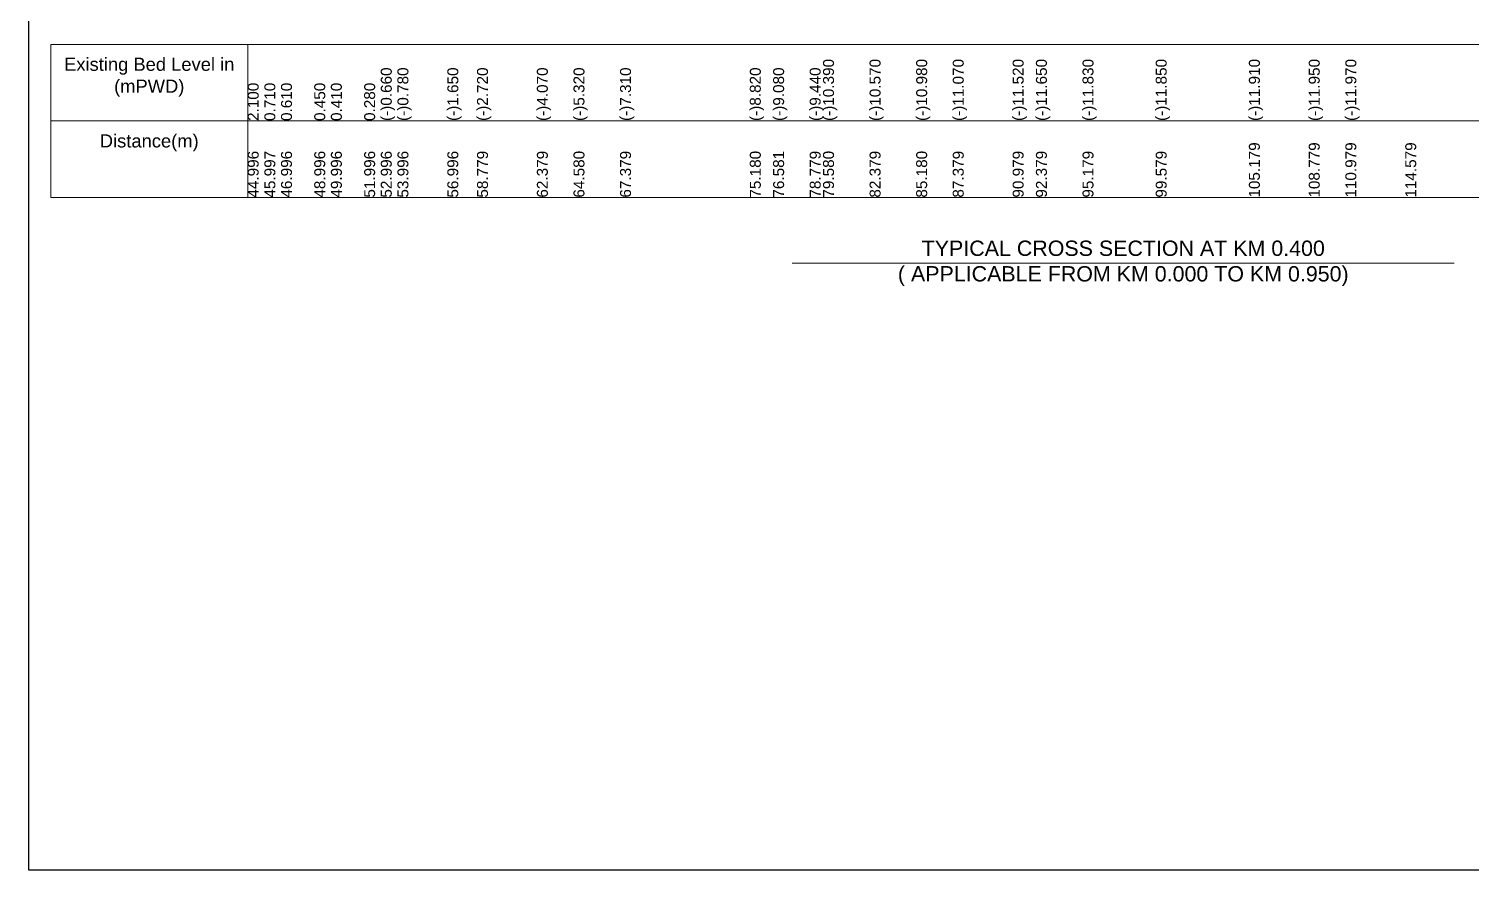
# Model space of a CAD drawing. Header units: inches. Extents: x 89000 to 267201, y -7461 to 18033.
# Drawn here: x 145000 to 151589, y -7071 to -3229 of the extents above; entities that cross this region are included whole.
import ezdxf

# ---------------------------------------------------------------- set-up
doc = ezdxf.new("R2010")
doc.units = ezdxf.units.IN
doc.header["$LTSCALE"] = 7
doc.header["$MEASUREMENT"] = 0
for name, color, linetype, lineweight in [('Cross section Data Border', 7, 'Continuous', 9), ('Cross Section Labels', 7, 'Continuous', 9), ('Long Section Labels', 7, 'Continuous', 9)]:
    doc.layers.add(name, color=color, linetype=linetype, lineweight=lineweight)
doc.styles.get("Standard").update_dxf_attribs({"font": 'arial.ttf'})

msp = doc.modelspace()

# ---------------------------------------------------------------- linework, layer by layer
msp.add_lwpolyline([(145000, 0), (155000, 0), (155000, -7071), (145000, -7071)], close=True)
at = {"layer": 'Cross section Data Border'}
msp.add_lwpolyline([(145100, -3300), (152188.93098, -3300), (152188.93098, -4000), (145100, -4000)], close=True, dxfattribs=at)
for points in [[(146000, -3300), (146000, -4000)], [(145100, -3650), (152188.93098, -3650)]]:
    msp.add_lwpolyline(points, dxfattribs=at)
at = {"layer": 'Cross Section Labels'}
msp.add_lwpolyline([(148488, -4300), (150000, -4300), (151512, -4300)], dxfattribs=at)

# ---------------------------------------------------------------- texts
at = {"layer": 'Cross section Data Border', "char_height": 60, "width": 800, "attachment_point": 5}
for s, insert in [('Existing Bed Level in (mPWD)', (145550, -3450)), ('Distance(m)', (145550, -3750))]:
    msp.add_mtext(s, dxfattribs=dict(at, insert=insert))
at = {"layer": 'Cross Section Labels', "insert": (150000, -4300), "char_height": 70, "attachment_point": 5}
msp.add_mtext('TYPICAL CROSS SECTION AT KM 0.400^J( APPLICABLE FROM KM 0.000 TO KM 0.950)', dxfattribs=at)
at = {"layer": 'Long Section Labels', "char_height": 50, "attachment_point": 1, "rotation": 90}
for s, insert in [('(-)0.660', (146607.94233, -3650)), ('(-)0.780', (146683.96364, -3650)), ('(-)1.650', (146911.93631, -3650)), ('(-)2.720', (147047.47157, -3650)), ('(-)4.070', (147321.04673, -3650)), ('(-)5.320', (147488.34274, -3650)), ('(-)7.310', (147701.04673, -3650)), ('(-)8.820', (148293.92601, -3650)), ('(-)9.080', (148400.42302, -3650)), ('(-)9.440', (148567.46526, -3650)), ('(-)10.390', (148628.32464, -3650)), ('(-)10.570', (148841.04673, -3650)), ('(-)10.980', (149053.9167, -3650)), ('(-)11.070', (149221.04673, -3650)), ('(-)11.520', (149494.6641, -3650)), ('(-)11.650', (149601.04673, -3650)), ('(-)11.830', (149813.90935, -3650)), ('(-)11.850', (150148.30899, -3650)), ('(-)11.910', (150573.90339, -3650)), ('(-)11.950', (150847.46015, -3650)), ('(-)11.970', (151014.66097, -3650)), ('(-)11.970', (151014.66097, -3650)), ('2.100', (146000, -3650)), ('0.710', (146076.02131, -3650)), ('0.610', (146151.99699, -3650)), ('0.450', (146303.99398, -3650)), ('0.410', (146379.96966, -3650)), ('0.280', (146531.96665, -3650)), ('105.179', (150573.90339, -4000)), ('108.779', (150847.46015, -4000)), ('110.979', (151014.66097, -4000)), ('114.579', (151288.30084, -4000)), ('44.996', (146000, -4000)), ('45.997', (146076.02131, -4000)), ('46.996', (146151.99699, -4000)), ('48.996', (146303.99398, -4000)), ('49.996', (146379.96966, -4000)), ('51.996', (146531.96665, -4000)), ('52.996', (146607.94233, -4000)), ('53.996', (146683.96364, -4000)), ('56.996', (146911.93631, -4000)), ('58.779', (147047.47157, -4000)), ('62.379', (147321.04673, -4000)), ('64.580', (147488.34274, -4000)), ('67.379', (147701.04673, -4000)), ('75.180', (148293.92601, -4000)), ('76.581', (148400.42302, -4000)), ('78.779', (148567.46526, -4000)), ('79.580', (148628.32464, -4000)), ('82.379', (148841.04673, -4000)), ('85.180', (149053.9167, -4000)), ('87.379', (149221.04673, -4000)), ('90.979', (149494.6641, -4000)), ('92.379', (149601.04673, -4000)), ('95.179', (149813.90935, -4000)), ('99.579', (150148.30899, -4000))]:
    msp.add_mtext(s, dxfattribs=dict(at, insert=insert))

doc.saveas('drawing.dxf')
